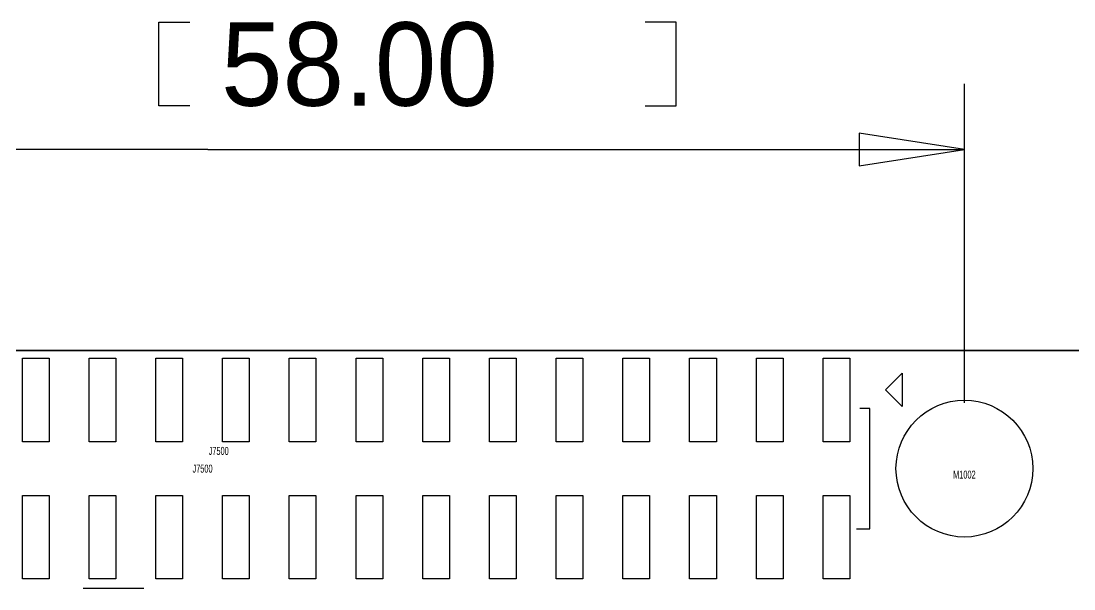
# Model space of a CAD drawing. Extents: x -30 to 128, y -44 to 82.
# Drawn here: x 23.05 to 63.13, y 60.46 to 82.07 of the extents above; entities that cross this region are included whole.
import ezdxf
from ezdxf.enums import TextEntityAlignment as Align

# ---------------------------------------------------------------- set-up
doc = ezdxf.new("R2010")
doc.units = 0
for name, color, linetype in [('BG_DIMENSION-2', 7, 'CONTINUOUS'), ('BG_OUTLINE', 7, 'CONTINUOUS'), ('PG_ASSEMBLY_TOP', 7, 'CONTINUOUS'), ('PG_SILKSCREEN_TOP', 7, 'CONTINUOUS'), ('PIN_TOP', 3, 'CONTINUOUS'), ('RD_ASSEMBLY_TOP', 70, 'CONTINUOUS'), ('RD_SILKSCREEN_TOP', 7, 'CONTINUOUS')]:
    doc.layers.add(name, color=color, linetype=linetype)

msp = doc.modelspace()

# ---------------------------------------------------------------- linework, layer by layer
at = {"layer": 'BG_DIMENSION-2'}
for points in [[(29.48178, 78.851252), (28.30068, 78.851252), (28.30068, 82.026252), (29.48178, 82.026252)], [(46.80458, 78.851252), (47.98568, 78.851252), (47.98568, 82.026252), (46.80458, 82.026252)], [(58.960004, 67.540124), (58.960004, 79.687674)], [(54.960012, 76.562712), (58.960004, 77.187552), (54.960012, 77.812392), (54.960012, 76.562712)], [(30.16758, 77.187552), (0.96012, 77.187552)], [(30.16758, 77.187552), (58.960004, 77.187552)]]:
    msp.add_lwpolyline(points, dxfattribs=at)
at = {"layer": 'BG_OUTLINE'}
msp.add_lwpolyline([(-2.54, 28.507944), (-2.54, 67.507866, -0.414214), (-0.508, 69.539866), (110.555786, 69.539866, -0.414214), (112.587786, 67.507866), (112.587786, -11.684, -0.414214), (110.555786, -13.716), (-0.508, -13.716, -0.414214), (-2.54, -11.684), (-2.54, 28.507944)], format="xyb", dxfattribs=at)
msp.add_lwpolyline([(102.427786, 69.539866), (-0.508, 69.539866)], dxfattribs=at)
at = {"layer": 'PG_ASSEMBLY_TOP'}
msp.add_lwpolyline([(27.729434, 60.475622), (25.422098, 60.475622)], dxfattribs=at)
at = {"layer": 'PG_SILKSCREEN_TOP'}
for points in [[(56.58993, 68.674234), (56.58993, 67.404234), (55.95493, 68.039234), (56.58993, 68.674234)], [(54.852062, 62.754002), (55.360062, 62.754002), (55.360062, 67.326002), (54.979062, 67.326002)]]:
    msp.add_lwpolyline(points, dxfattribs=at)
at = {"layer": 'PIN_TOP'}
for points in [[(24.118062, 69.238622), (24.118062, 66.063622), (23.102062, 66.063622), (23.102062, 69.238622)], [(26.658062, 69.238622), (26.658062, 66.063622), (25.642062, 66.063622), (25.642062, 69.238622)], [(29.198062, 69.238622), (29.198062, 66.063622), (28.182062, 66.063622), (28.182062, 69.238622)], [(31.738062, 69.238622), (31.738062, 66.063622), (30.722062, 66.063622), (30.722062, 69.238622)], [(34.278062, 69.238622), (34.278062, 66.063622), (33.262062, 66.063622), (33.262062, 69.238622)], [(36.818062, 69.238622), (36.818062, 66.063622), (35.802062, 66.063622), (35.802062, 69.238622)], [(39.358062, 69.238622), (39.358062, 66.063622), (38.342062, 66.063622), (38.342062, 69.238622)], [(41.898062, 69.238622), (41.898062, 66.063622), (40.882062, 66.063622), (40.882062, 69.238622)], [(44.438062, 69.238622), (44.438062, 66.063622), (43.422062, 66.063622), (43.422062, 69.238622)], [(46.978062, 69.238622), (46.978062, 66.063622), (45.962062, 66.063622), (45.962062, 69.238622)], [(49.518062, 69.238622), (49.518062, 66.063622), (48.502062, 66.063622), (48.502062, 69.238622)], [(52.058062, 69.238622), (52.058062, 66.063622), (51.042062, 66.063622), (51.042062, 69.238622)], [(54.598062, 69.238622), (54.598062, 66.063622), (53.582062, 66.063622), (53.582062, 69.238622)], [(24.118062, 64.016382), (24.118062, 60.841382), (23.102062, 60.841382), (23.102062, 64.016382)], [(26.658062, 64.016382), (26.658062, 60.841382), (25.642062, 60.841382), (25.642062, 64.016382)], [(29.198062, 64.016382), (29.198062, 60.841382), (28.182062, 60.841382), (28.182062, 64.016382)], [(31.738062, 64.016382), (31.738062, 60.841382), (30.722062, 60.841382), (30.722062, 64.016382)], [(34.278062, 64.016382), (34.278062, 60.841382), (33.262062, 60.841382), (33.262062, 64.016382)], [(36.818062, 64.016382), (36.818062, 60.841382), (35.802062, 60.841382), (35.802062, 64.016382)], [(39.358062, 64.016382), (39.358062, 60.841382), (38.342062, 60.841382), (38.342062, 64.016382)], [(41.898062, 64.016382), (41.898062, 60.841382), (40.882062, 60.841382), (40.882062, 64.016382)], [(44.438062, 64.016382), (44.438062, 60.841382), (43.422062, 60.841382), (43.422062, 64.016382)], [(46.978062, 64.016382), (46.978062, 60.841382), (45.962062, 60.841382), (45.962062, 64.016382)], [(49.518062, 64.016382), (49.518062, 60.841382), (48.502062, 60.841382), (48.502062, 64.016382)], [(52.058062, 64.016382), (52.058062, 60.841382), (51.042062, 60.841382), (51.042062, 64.016382)], [(54.598062, 64.016382), (54.598062, 60.841382), (53.582062, 60.841382), (53.582062, 64.016382)]]:
    msp.add_lwpolyline(points, close=True, dxfattribs=at)
msp.add_circle((58.960004, 65.040002), 2.6035, dxfattribs=at)

# ---------------------------------------------------------------- texts
at = {"layer": 'BG_DIMENSION-2', "width": 0.992}
msp.add_text('58.00', height=3.175, dxfattribs=at).set_placement((30.66288, 78.851252))
at = {"layer": 'RD_ASSEMBLY_TOP', "width": 0.666667}
for s, p in [('J7500', (29.960062, 64.887602)), ('M1002', (58.960004, 64.659002))]:
    msp.add_text(s, height=0.3048, dxfattribs=at).set_placement(p, align=Align.CENTER)
at = {"layer": 'RD_SILKSCREEN_TOP', "width": 0.666667}
msp.add_text('J7500', height=0.3048, dxfattribs=at).set_placement((30.574996, 65.561718), align=Align.CENTER)

doc.saveas('drawing.dxf')
